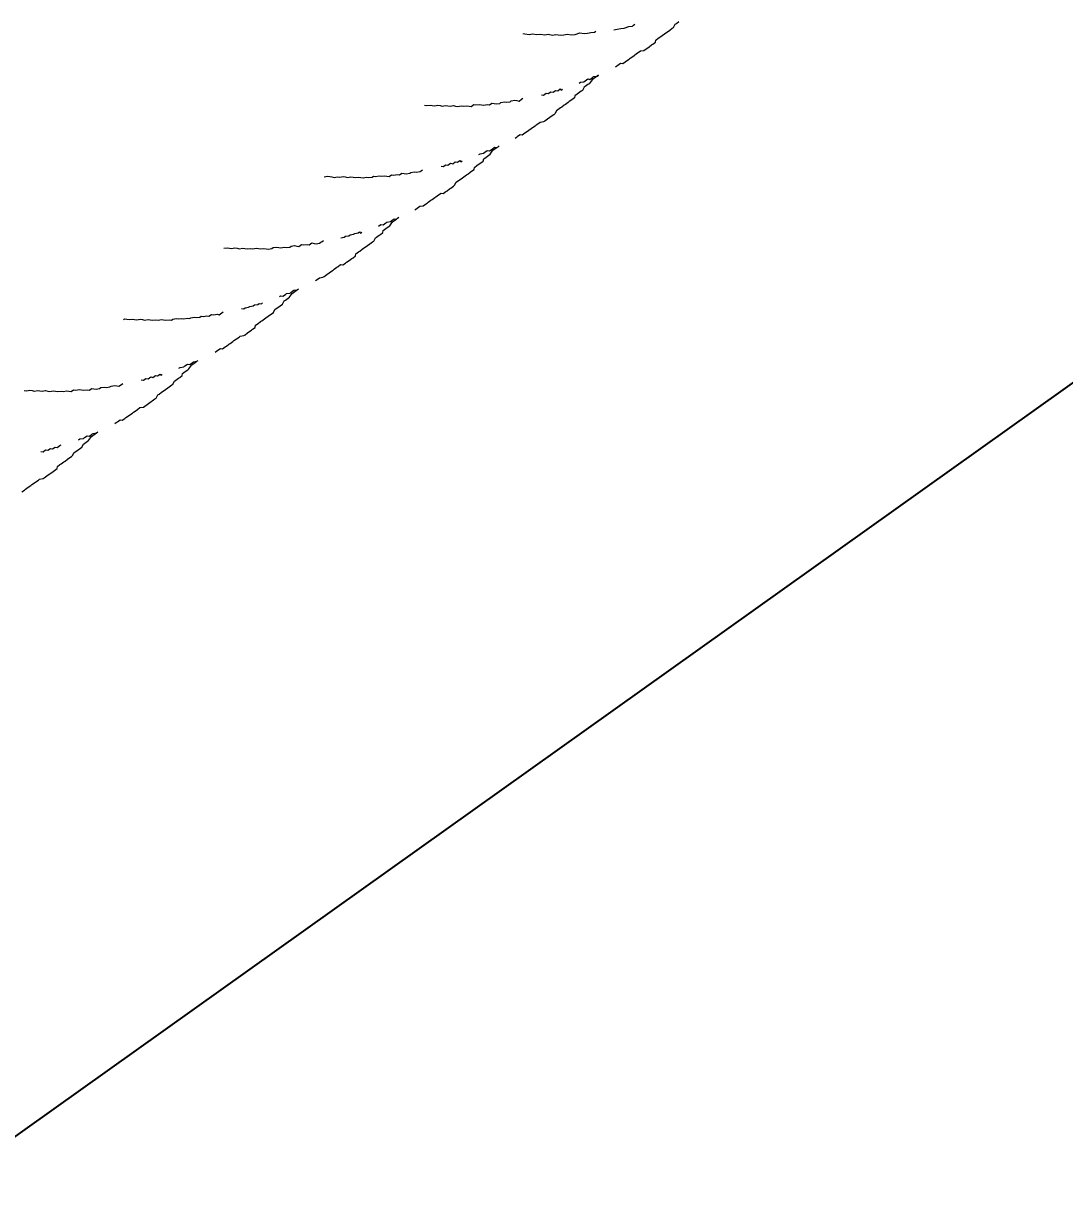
# Model space of a CAD drawing. Header units: feet. Extents: x 2321988 to 2329858, y 6722724 to 6730499.
# Drawn here: x 2326051.783 to 2326052.325, y 6726869.206 to 6726869.814 of the extents above; entities that cross this region are included whole.
import ezdxf

# ---------------------------------------------------------------- set-up
doc = ezdxf.new("R2010")
doc.units = ezdxf.units.FT
doc.header["$MEASUREMENT"] = 0
doc.header["$PDSIZE"] = 5
doc.layers.add('BESS Dimensions', color=3, linetype='Continuous')
doc.layers.add('C-BESS-EQUIPMENT', color=255, linetype='Continuous')
doc.styles.add('TG_DIMS', font='arial.ttf')
doc.dimstyles.new('TG-PROPOSED-ANNO', dxfattribs={"dimtxt": 0.1, "dimasz": 0.1, "dimexe": 0.05, "dimexo": 0.05, "dimgap": 0.02, "dimtad": 0, "dimtih": 1, "dimtoh": 1, "dimdsep": 46, "dimtxsty": 'TG_DIMS', "dimcen": 0, "dimclrd": 256, "dimclre": 256, "dimclrt": 256, "dimaunit": 1, "dimadec": 6, "dimazin": 2, "dimtfac": 1, "dimtofl": 0, "dimtmove": 1, "dimatfit": 3, "dimfxl": 1, "dimtolj": 1, "dimtzin": 0, "dimarcsym": 0})

# ---------------------------------------------------------------- blocks, each defined once
blk = doc.blocks.new('Midpoint Site Plan$0$P1730-01-0001')
at = {"color": 0, "linetype": 'ByBlock', "lineweight": -2}
blk.add_line((6.806, 34.9978), (39.37, 34.9978), dxfattribs=at)
blk = doc.blocks.new('Midpoint Site Plan$0$A$C71e53a02')
at = {"lineweight": 9}
for points in [[(10.3099, -1.525), (10.3099, -1.5445), (10.3197, -1.564), (10.3294, -1.5835), (10.3294, -1.603), (10.3391, -1.6225), (10.3391, -1.642), (10.3489, -1.6517), (10.3586, -1.6712), (10.3684, -1.6907), (10.3684, -1.7102), (10.3684, -1.7199), (10.3781, -1.7199)], [(10.4171, -1.8271), (10.4171, -1.8369), (10.4268, -1.8564), (10.4366, -1.8759), (10.4366, -1.8953), (10.4463, -1.9148), (10.4561, -1.9246), (10.4658, -1.9441), (10.4756, -1.9441)], [(10.5145, -2.061), (10.5145, -2.0708), (10.5243, -2.0805), (10.534, -2.1), (10.5438, -2.1195), (10.5535, -2.139), (10.5633, -2.1487), (10.573, -2.1682), (10.5828, -2.1682)], [(11.2844, -2.061), (11.2844, -2.0708), (11.2941, -2.0805), (11.3039, -2.1), (11.3136, -2.1195), (11.3234, -2.139), (11.3234, -2.1487), (11.3331, -2.1682), (11.3428, -2.1682)], [(9.4134, -2.7724), (9.4231, -2.7821), (9.4329, -2.7919), (9.4426, -2.7919)], [(9.8617, -2.2754), (9.8617, -2.2851), (9.8714, -2.3046), (9.8811, -2.3144), (9.8909, -2.3339), (9.9006, -2.3533), (9.9104, -2.3631), (9.9201, -2.3826), (9.9299, -2.4021), (9.9396, -2.4118), (9.9494, -2.4313), (9.9591, -2.4508), (9.9688, -2.4605), (9.9786, -2.48), (9.9883, -2.4898), (9.9981, -2.5093), (10.0078, -2.5288), (10.0176, -2.5385), (10.0273, -2.558), (10.0371, -2.5677), (10.0468, -2.5872), (10.0565, -2.597), (10.0663, -2.6165), (10.076, -2.6262), (10.0858, -2.6457), (10.0955, -2.6554), (10.1053, -2.6749), (10.115, -2.6847), (10.1248, -2.7042), (10.1345, -2.7139), (10.154, -2.7334), (10.1637, -2.7431), (10.1735, -2.7626), (10.1832, -2.7724), (10.193, -2.7821), (10.2027, -2.7919), (10.2125, -2.7919)], [(10.6217, -2.2754), (10.6315, -2.2851), (10.6412, -2.3046), (10.651, -2.3144), (10.6607, -2.3339), (10.6705, -2.3533), (10.6802, -2.3631), (10.69, -2.3826), (10.69, -2.4021), (10.6997, -2.4118), (10.7094, -2.4313), (10.7192, -2.4508), (10.7289, -2.4605), (10.7387, -2.48), (10.7484, -2.4898), (10.7582, -2.5093), (10.7679, -2.5288), (10.7777, -2.5385), (10.7874, -2.558), (10.8069, -2.5677), (10.8166, -2.5872), (10.8264, -2.597), (10.8361, -2.6165), (10.8459, -2.6262), (10.8556, -2.6457), (10.8654, -2.6554), (10.8751, -2.6749), (10.8848, -2.6847), (10.8946, -2.7042), (10.9043, -2.7139), (10.9141, -2.7334), (10.9238, -2.7431), (10.9433, -2.7626), (10.9531, -2.7724), (10.9628, -2.7821), (10.9628, -2.7919), (10.9726, -2.7919)], [(11.3916, -2.2754), (11.4013, -2.2851), (11.4111, -2.3046), (11.4111, -2.3144), (11.4208, -2.3339), (11.4306, -2.3533), (11.4403, -2.3631), (11.45, -2.3826), (11.4598, -2.4021), (11.4695, -2.4118), (11.4793, -2.4313), (11.489, -2.4508), (11.4988, -2.4605), (11.5085, -2.48), (11.5183, -2.4898), (11.528, -2.5093), (11.5377, -2.5288), (11.5475, -2.5385), (11.5572, -2.558), (11.567, -2.5677), (11.5767, -2.5872), (11.5865, -2.597), (11.5962, -2.6165), (11.606, -2.6262), (11.6254, -2.6457), (11.6352, -2.6554), (11.6449, -2.6749), (11.6547, -2.6847), (11.6644, -2.7042), (11.6742, -2.7139), (11.6839, -2.7334), (11.6937, -2.7431), (11.7034, -2.7626), (11.7131, -2.7724), (11.7326, -2.7821), (11.7326, -2.7919), (11.7424, -2.7919)], [(9.5108, -2.8893), (9.5108, -2.8991), (9.5303, -2.9088), (9.5401, -2.9185), (9.5498, -2.938), (9.5596, -2.9478), (9.5693, -2.9575), (9.5888, -2.977), (9.5985, -2.977), (9.6083, -2.977)], [(10.2807, -2.8893), (10.2807, -2.8991), (10.2904, -2.9088), (10.3099, -2.9185), (10.3197, -2.938), (10.3294, -2.9478), (10.3391, -2.9575), (10.3489, -2.977), (10.3586, -2.977), (10.3684, -2.977)], [(11.0505, -2.8893), (11.0505, -2.8991), (11.0603, -2.9088), (11.07, -2.9185), (11.0895, -2.938), (11.0992, -2.9478), (11.109, -2.9575), (11.1187, -2.977), (11.1285, -2.977), (11.1382, -2.977)], [(11.8106, -2.8893), (11.8203, -2.8991), (11.8301, -2.9088), (11.8398, -2.9185), (11.8496, -2.938), (11.8593, -2.9478), (11.8788, -2.9575), (11.8886, -2.977), (11.8983, -2.977), (11.908, -2.977)], [(12.6292, -2.9478), (12.6486, -2.9575), (12.6584, -2.977), (12.6779, -2.9965), (12.6974, -3.016), (12.7169, -3.0355), (12.7266, -3.0355)], [(9.6765, -3.0745), (9.6765, -3.0745)], [(9.6765, -3.0745), (9.696, -3.0842), (9.7057, -3.0939), (9.7155, -3.1037), (9.7252, -3.1134), (9.7447, -3.1329), (9.7545, -3.1427), (9.7642, -3.1524), (9.774, -3.1524), (9.7837, -3.1524)], [(10.4463, -3.0745), (10.4463, -3.0745)], [(10.4463, -3.0745), (10.4561, -3.0842), (10.4756, -3.0939), (10.4853, -3.1037), (10.4951, -3.1134), (10.5048, -3.1329), (10.5243, -3.1427), (10.534, -3.1524), (10.5438, -3.1524)], [(11.2162, -3.0745), (11.2162, -3.0745)], [(11.2162, -3.0745), (11.2259, -3.0842), (11.2357, -3.0939), (11.2551, -3.1037), (11.2649, -3.1134), (11.2746, -3.1329), (11.2941, -3.1427), (11.3039, -3.1524), (11.3136, -3.1524)], [(11.986, -3.0745), (11.986, -3.0745)], [(11.986, -3.0745), (11.9957, -3.0842), (12.0055, -3.0939), (12.0152, -3.1037), (12.0347, -3.1134), (12.0445, -3.1329), (12.0542, -3.1427), (12.0737, -3.1524), (12.0834, -3.1524)], [(12.8046, -3.1232), (12.8046, -3.1232)], [(12.8046, -3.1232), (12.824, -3.1427), (12.8435, -3.1622), (12.863, -3.1719), (12.8825, -3.1914), (12.902, -3.2109), (12.9215, -3.2206), (12.941, -3.2401), (12.9605, -3.2596), (12.98, -3.2694), (12.9995, -3.2888), (13.0189, -3.2986), (13.0384, -3.3181), (13.0579, -3.3278), (13.0774, -3.3473), (13.0969, -3.3571), (13.1164, -3.3765), (13.1359, -3.3863), (13.1554, -3.396), (13.1749, -3.4155), (13.1943, -3.4253), (13.2236, -3.435), (13.2431, -3.4545), (13.2626, -3.4642), (13.282, -3.474), (13.3015, -3.4837), (13.3113, -3.4837)], [(10.534, -3.1524), (10.534, -3.1524)], [(11.3039, -3.1524), (11.3039, -3.1524)], [(12.0737, -3.1524), (12.0737, -3.1524)], [(9.1016, -3.2401), (9.1016, -3.2401)], [(9.1016, -3.2401), (9.1113, -3.2499), (9.1308, -3.2596), (9.1405, -3.2694), (9.1503, -3.2791), (9.1698, -3.2888), (9.1795, -3.2986), (9.1893, -3.3083), (9.2088, -3.3181), (9.2185, -3.3278), (9.2282, -3.3376), (9.2477, -3.3473), (9.2575, -3.3571), (9.2672, -3.3668), (9.2867, -3.3765), (9.2965, -3.3863), (9.3159, -3.396), (9.3257, -3.4058), (9.3354, -3.4155), (9.3549, -3.4155), (9.3647, -3.4253), (9.3842, -3.435), (9.3939, -3.4448), (9.4037, -3.4545), (9.4231, -3.4642), (9.4329, -3.474), (9.4524, -3.474), (9.4621, -3.4837), (9.4719, -3.4935), (9.4914, -3.5032), (9.5011, -3.5032), (9.5206, -3.513), (9.5303, -3.5227), (9.5498, -3.5325), (9.5596, -3.5325), (9.5791, -3.5422), (9.5888, -3.5519), (9.5985, -3.5617), (9.618, -3.5617), (9.6278, -3.5617)], [(9.8617, -3.2401), (9.8714, -3.2401), (9.8811, -3.2499), (9.8909, -3.2596), (9.9104, -3.2694), (9.9201, -3.2791), (9.9299, -3.2888), (9.9494, -3.2986), (9.9591, -3.3083), (9.9688, -3.3181), (9.9883, -3.3278), (9.9981, -3.3376), (10.0078, -3.3473), (10.0273, -3.3571), (10.0371, -3.3668), (10.0565, -3.3765), (10.0663, -3.3863), (10.076, -3.396), (10.0955, -3.4058), (10.1053, -3.4155), (10.115, -3.4155), (10.1345, -3.4253), (10.1442, -3.435), (10.1637, -3.4448), (10.1735, -3.4545), (10.193, -3.4642), (10.2027, -3.474), (10.2125, -3.474), (10.232, -3.4837), (10.2417, -3.4935), (10.2612, -3.5032), (10.2709, -3.5032), (10.2807, -3.513), (10.3002, -3.5227), (10.3099, -3.5325), (10.3294, -3.5325), (10.3391, -3.5422), (10.3586, -3.5519), (10.3684, -3.5617), (10.3879, -3.5617), (10.3976, -3.5617)], [(10.6315, -3.2401), (10.6315, -3.2401)], [(10.6315, -3.2401), (10.651, -3.2499), (10.6607, -3.2596), (10.6705, -3.2694), (10.69, -3.2791), (10.6997, -3.2888), (10.7094, -3.2986), (10.7289, -3.3083), (10.7387, -3.3181), (10.7484, -3.3278), (10.7679, -3.3376), (10.7777, -3.3473), (10.7971, -3.3571), (10.8069, -3.3668), (10.8166, -3.3765), (10.8361, -3.3863), (10.8459, -3.396), (10.8556, -3.4058), (10.8751, -3.4155), (10.8848, -3.4155), (10.9043, -3.4253), (10.9141, -3.435), (10.9238, -3.4448), (10.9433, -3.4545), (10.9531, -3.4642), (10.9726, -3.474), (10.9823, -3.474), (11.0018, -3.4837), (11.0115, -3.4935), (11.0213, -3.5032), (11.0408, -3.5032), (11.0505, -3.513), (11.07, -3.5227), (11.0797, -3.5325), (11.0992, -3.5325), (11.109, -3.5422), (11.1187, -3.5519), (11.1382, -3.5617), (11.148, -3.5617), (11.1577, -3.5617), (11.1674, -3.5617)], [(11.4013, -3.2401), (11.4013, -3.2401)], [(11.4013, -3.2401), (11.4208, -3.2499), (11.4306, -3.2596), (11.4403, -3.2694), (11.45, -3.2791), (11.4695, -3.2888), (11.4793, -3.2986), (11.4988, -3.3083), (11.5085, -3.3181), (11.5183, -3.3278), (11.5377, -3.3376), (11.5475, -3.3473), (11.5572, -3.3571), (11.5767, -3.3668), (11.5865, -3.3765), (11.5962, -3.3863), (11.6157, -3.396), (11.6254, -3.4058), (11.6449, -3.4155), (11.6547, -3.4155), (11.6644, -3.4253), (11.6839, -3.435), (11.6937, -3.4448), (11.7131, -3.4545), (11.7229, -3.4642), (11.7326, -3.474), (11.7521, -3.474), (11.7619, -3.4837), (11.7814, -3.4935), (11.7911, -3.5032), (11.8106, -3.5032), (11.8203, -3.513), (11.8301, -3.5227), (11.8496, -3.5325), (11.8593, -3.5325), (11.8788, -3.5422), (11.8886, -3.5519), (11.908, -3.5617), (11.9178, -3.5617), (11.9275, -3.5617)], [(12.1712, -3.2401), (12.1712, -3.2401)], [(12.1712, -3.2401), (12.1809, -3.2499), (12.2004, -3.2596), (12.2101, -3.2694), (12.2199, -3.2791), (12.2394, -3.2888), (12.2491, -3.2986), (12.2589, -3.3083), (12.2783, -3.3181), (12.2881, -3.3278), (12.2978, -3.3376), (12.3173, -3.3473), (12.3271, -3.3571), (12.3368, -3.3668), (12.3563, -3.3765), (12.366, -3.3863), (12.3855, -3.396), (12.3953, -3.4058), (12.405, -3.4155), (12.4245, -3.4155), (12.4343, -3.4253), (12.4537, -3.435), (12.4635, -3.4448), (12.4732, -3.4545), (12.4927, -3.4642), (12.5025, -3.474), (12.522, -3.474), (12.5317, -3.4837), (12.5414, -3.4935), (12.5609, -3.5032), (12.5707, -3.5032), (12.5902, -3.513), (12.5999, -3.5227), (12.6194, -3.5325), (12.6292, -3.5325), (12.6486, -3.5422), (12.6584, -3.5519), (12.6681, -3.5617), (12.6876, -3.5617), (12.6974, -3.5617)], [(9.618, -3.5617), (9.618, -3.5617)], [(10.3879, -3.5617), (10.3879, -3.5617)], [(11.9178, -3.5617), (11.9178, -3.5617)], [(12.6876, -3.5617), (12.6876, -3.5617)], [(13.4087, -3.5422), (13.4282, -3.5519), (13.4477, -3.5617), (13.4672, -3.5714), (13.4964, -3.5812), (13.5159, -3.5909), (13.5257, -3.5909), (13.5354, -3.5909)], [(8.9651, -3.6104), (8.9749, -3.6202), (8.9944, -3.6202), (9.0041, -3.6299), (9.0236, -3.6299), (9.0334, -3.6397), (9.0528, -3.6397), (9.0626, -3.6494), (9.0821, -3.6494), (9.0918, -3.6494)], [(9.735, -3.6104), (9.7447, -3.6202), (9.7642, -3.6202), (9.774, -3.6299), (9.7934, -3.6299), (9.8032, -3.6397), (9.8227, -3.6397), (9.8324, -3.6494), (9.8519, -3.6494), (9.8519, -3.6591), (9.8617, -3.6591)], [(10.5048, -3.6104), (10.5145, -3.6202), (10.5243, -3.6202), (10.5438, -3.6299), (10.5535, -3.6299), (10.573, -3.6397), (10.5828, -3.6397), (10.6023, -3.6494), (10.612, -3.6494), (10.6217, -3.6591), (10.6315, -3.6591)], [(11.2649, -3.6104), (11.2844, -3.6202), (11.2941, -3.6202), (11.3136, -3.6299), (11.3234, -3.6299), (11.3428, -3.6397), (11.3526, -3.6397), (11.3721, -3.6494), (11.3818, -3.6494), (11.3818, -3.6591), (11.3916, -3.6591)], [(12.0347, -3.6104), (12.0445, -3.6202), (12.064, -3.6202), (12.0737, -3.6299), (12.0932, -3.6299), (12.1029, -3.6397), (12.1224, -3.6397), (12.1322, -3.6494), (12.1517, -3.6494), (12.1517, -3.6591), (12.1614, -3.6591)], [(12.8046, -3.6104), (12.8143, -3.6202), (12.8338, -3.6202), (12.8435, -3.6299), (12.863, -3.6299), (12.8728, -3.6397), (12.8923, -3.6397), (12.902, -3.6494), (12.9215, -3.6494), (12.9215, -3.6591), (12.9312, -3.6591)], [(8.7215, -3.7468), (8.741, -3.7468), (8.7508, -3.7468), (8.7702, -3.7468), (8.7897, -3.7468), (8.7995, -3.7468), (8.819, -3.7468), (8.8287, -3.7468), (8.8482, -3.7468), (8.8579, -3.7468), (8.8774, -3.7566), (8.8872, -3.7566), (8.9067, -3.7566), (8.9164, -3.7566), (8.9359, -3.7566), (8.9554, -3.7566), (8.9651, -3.7566), (8.9846, -3.7566), (8.9944, -3.7468), (9.0139, -3.7468), (9.0236, -3.7468), (9.0431, -3.7468), (9.0528, -3.7468), (9.0723, -3.7468), (9.0821, -3.7468), (9.1016, -3.7468), (9.1113, -3.7468), (9.1308, -3.7371), (9.1503, -3.7371), (9.16, -3.7371), (9.1795, -3.7371), (9.1893, -3.7371), (9.2088, -3.7274), (9.2185, -3.7274), (9.238, -3.7274), (9.2477, -3.7274), (9.277, -3.7176), (9.3062, -3.7176), (9.3159, -3.7176)], [(9.0821, -3.6494), (9.0821, -3.6494)], [(9.199, -3.6884), (9.2088, -3.6884), (9.2282, -3.6981), (9.238, -3.6981), (9.2575, -3.6981), (9.2672, -3.7079), (9.2867, -3.7079), (9.2965, -3.7079), (9.3159, -3.7176), (9.3257, -3.7176)], [(9.3159, -3.7176), (9.3159, -3.7176)], [(9.4426, -3.7371), (9.4524, -3.7371), (9.4621, -3.7371), (9.4816, -3.7371), (9.4914, -3.7468), (9.5108, -3.7468), (9.5206, -3.7468), (9.5401, -3.7468), (9.5498, -3.7468), (9.5693, -3.7468), (9.5791, -3.7468), (9.5985, -3.7468), (9.6083, -3.7468), (9.6278, -3.7468), (9.6473, -3.7566), (9.657, -3.7566), (9.6765, -3.7566), (9.6862, -3.7566), (9.7057, -3.7566), (9.7155, -3.7566), (9.735, -3.7566), (9.7447, -3.7566), (9.7642, -3.7468), (9.774, -3.7468), (9.7934, -3.7468), (9.8129, -3.7468), (9.8227, -3.7468), (9.8422, -3.7468), (9.8519, -3.7468), (9.8714, -3.7468), (9.8811, -3.7468), (9.9006, -3.7371), (9.9104, -3.7371), (9.9299, -3.7371), (9.9396, -3.7371), (9.9591, -3.7371), (9.9688, -3.7274), (9.9883, -3.7274), (10.0078, -3.7274), (10.0176, -3.7274), (10.0468, -3.7176), (10.076, -3.7176), (10.0858, -3.7176)], [(9.9688, -3.6884), (9.9786, -3.6884), (9.9981, -3.6981), (10.0078, -3.6981), (10.0273, -3.6981), (10.0371, -3.7079), (10.0565, -3.7079), (10.0663, -3.7079), (10.0858, -3.7176), (10.0955, -3.7176)], [(10.0858, -3.7176), (10.0858, -3.7176)], [(10.2125, -3.7371), (10.2222, -3.7371), (10.232, -3.7371), (10.2514, -3.7371), (10.2612, -3.7468), (10.2807, -3.7468), (10.2904, -3.7468), (10.3099, -3.7468), (10.3197, -3.7468), (10.3391, -3.7468), (10.3489, -3.7468), (10.3684, -3.7468), (10.3879, -3.7468), (10.3976, -3.7468), (10.4171, -3.7566), (10.4268, -3.7566), (10.4463, -3.7566), (10.4561, -3.7566), (10.4756, -3.7566), (10.4853, -3.7566), (10.5048, -3.7566), (10.5145, -3.7468), (10.534, -3.7468), (10.5535, -3.7468), (10.5633, -3.7468), (10.5828, -3.7468), (10.5925, -3.7468), (10.612, -3.7468), (10.6217, -3.7468), (10.6412, -3.7468), (10.651, -3.7468), (10.6705, -3.7371), (10.6802, -3.7371), (10.6997, -3.7371), (10.7094, -3.7371), (10.7289, -3.7371), (10.7484, -3.7274), (10.7582, -3.7274), (10.7777, -3.7274), (10.7874, -3.7274), (10.8166, -3.7176), (10.8459, -3.7176), (10.8556, -3.7176)], [(10.7387, -3.6884), (10.7484, -3.6884), (10.7582, -3.6981), (10.7777, -3.6981), (10.7874, -3.6981), (10.8069, -3.7079), (10.8166, -3.7079), (10.8361, -3.7079), (10.8556, -3.7176), (10.8654, -3.7176)], [(10.8556, -3.7176), (10.8556, -3.7176)], [(10.9823, -3.7371), (11.0018, -3.7371), (11.0115, -3.7371), (11.031, -3.7468), (11.0408, -3.7468), (11.0603, -3.7468), (11.0797, -3.7468), (11.0895, -3.7468), (11.109, -3.7468), (11.1187, -3.7468), (11.1382, -3.7468), (11.148, -3.7468), (11.1674, -3.7468), (11.1772, -3.7566), (11.1967, -3.7566), (11.2064, -3.7566), (11.2259, -3.7566), (11.2454, -3.7566), (11.2551, -3.7566), (11.2746, -3.7566), (11.2844, -3.7468), (11.3039, -3.7468), (11.3136, -3.7468), (11.3331, -3.7468), (11.3428, -3.7468), (11.3623, -3.7468), (11.3721, -3.7468), (11.3916, -3.7468), (11.4111, -3.7468), (11.4208, -3.7468), (11.4403, -3.7371), (11.45, -3.7371), (11.4695, -3.7371), (11.4793, -3.7371), (11.4988, -3.7371), (11.5085, -3.7274), (11.528, -3.7274), (11.5377, -3.7274), (11.5572, -3.7274), (11.5865, -3.7176), (11.6157, -3.7176), (11.6254, -3.7176)], [(11.4988, -3.6884), (11.5183, -3.6884), (11.528, -3.6981), (11.5475, -3.6981), (11.5572, -3.6981), (11.5767, -3.7079), (11.5865, -3.7079), (11.606, -3.7079), (11.6157, -3.7176), (11.6254, -3.7176), (11.6352, -3.7176)], [(11.7424, -3.7371), (11.7521, -3.7371), (11.7716, -3.7371), (11.7814, -3.7371), (11.8009, -3.7468), (11.8106, -3.7468), (11.8301, -3.7468), (11.8398, -3.7468), (11.8593, -3.7468), (11.8691, -3.7468), (11.8886, -3.7468), (11.8983, -3.7468), (11.9178, -3.7468), (11.9373, -3.7468), (11.947, -3.7566), (11.9665, -3.7566), (11.9763, -3.7566), (11.9957, -3.7566), (12.0055, -3.7566), (12.025, -3.7566), (12.0347, -3.7566), (12.0542, -3.7468), (12.064, -3.7468), (12.0834, -3.7468), (12.1029, -3.7468), (12.1127, -3.7468), (12.1322, -3.7468), (12.1419, -3.7468), (12.1614, -3.7468), (12.1712, -3.7468), (12.1906, -3.7468), (12.2004, -3.7371), (12.2199, -3.7371), (12.2296, -3.7371), (12.2491, -3.7371), (12.2686, -3.7371), (12.2783, -3.7274), (12.2978, -3.7274), (12.3076, -3.7274), (12.3271, -3.7274), (12.3563, -3.7176), (12.3855, -3.7176), (12.3953, -3.7176)], [(12.2686, -3.6884), (12.2783, -3.6884), (12.2978, -3.6981), (12.3076, -3.6981), (12.3271, -3.6981), (12.3368, -3.7079), (12.3563, -3.7079), (12.3758, -3.7079), (12.3855, -3.7176), (12.3953, -3.7176), (12.405, -3.7176)], [(13.0384, -3.6884), (13.0482, -3.6884), (13.0677, -3.6981), (13.0774, -3.6981), (13.0969, -3.6981), (13.1066, -3.7079), (13.1261, -3.7079), (13.1359, -3.7079), (13.1554, -3.7176), (13.1651, -3.7176), (13.1554, -3.7176), (13.1164, -3.7176), (13.0872, -3.7274), (13.0774, -3.7274), (13.0579, -3.7274), (13.0482, -3.7274), (13.0287, -3.7371), (13.0189, -3.7371), (12.9995, -3.7371), (12.9897, -3.7371), (12.9702, -3.7371), (12.9605, -3.7468), (12.941, -3.7468), (12.9215, -3.7468), (12.9117, -3.7468), (12.8923, -3.7468), (12.8825, -3.7468), (12.863, -3.7468), (12.8533, -3.7468), (12.8338, -3.7468), (12.824, -3.7468), (12.8046, -3.7566), (12.7948, -3.7566), (12.7753, -3.7566), (12.7656, -3.7566), (12.7461, -3.7566), (12.7266, -3.7566), (12.7169, -3.7566), (12.6974, -3.7468), (12.6876, -3.7468), (12.6681, -3.7468), (12.6584, -3.7468), (12.6389, -3.7468), (12.6292, -3.7468), (12.6097, -3.7468), (12.5999, -3.7468), (12.5804, -3.7468), (12.5609, -3.7468), (12.5512, -3.7371), (12.5317, -3.7371), (12.522, -3.7371), (12.5122, -3.7371)], [(13.1554, -3.7176), (13.1554, -3.7176)], [(13.282, -3.7371), (13.2918, -3.7371), (13.3015, -3.7371), (13.321, -3.7371), (13.3308, -3.7468), (13.3503, -3.7468), (13.36, -3.7468), (13.3795, -3.7468), (13.3892, -3.7468), (13.4087, -3.7468), (13.4185, -3.7468), (13.438, -3.7468), (13.4575, -3.7468), (13.4672, -3.7468), (13.4867, -3.7566), (13.4964, -3.7566), (13.5159, -3.7566), (13.5257, -3.7566), (13.5452, -3.7566), (13.5549, -3.7566), (13.5744, -3.7566), (13.5841, -3.7468), (13.6036, -3.7468), (13.6231, -3.7468), (13.6329, -3.7468), (13.6523, -3.7468), (13.6621, -3.7468), (13.6816, -3.7468), (13.6913, -3.7468), (13.7108, -3.7468), (13.7206, -3.7468), (13.74, -3.7371), (13.7498, -3.7371), (13.7693, -3.7371)], [(10.9823, -3.7371), (10.9823, -3.7371)]]:
    blk.add_lwpolyline(points, dxfattribs=at)
blk = doc.blocks.new('*U57')
at = {"layer": 'C-BESS-EQUIPMENT'}
blk.add_lwpolyline([(195, -39), (195, 39), (273, 39), (273, -39)], close=True, dxfattribs=at)
at = {"layer": 'C-BESS-EQUIPMENT', "rotation": 90}
for name, p in [('Midpoint Site Plan$0$P1730-01-0001', (234, 0)), ('Midpoint Site Plan$0$A$C71e53a02', (192, 4))]:
    blk.add_blockref(name, p, dxfattribs=at)
blk.add_wipeout([(152, -67.5), (152, 67.5), (160, 67.5), (160, -67.5)]).dxf.layer = 'C-BESS-EQUIPMENT'
blk.add_wipeout([(163.5, -4), (163.5, 4), (304.5, 4), (304.5, -4)]).dxf.layer = 'C-BESS-EQUIPMENT'
blk = doc.blocks.new('*D110')
at = {"layer": 'BESS Dimensions', "lineweight": -2, "transparency": 16777216}
for p, q in [((2325959.34189, 6726878.57879), (2325907.90665, 6726841.93239)), ((2325917.78142, 6726836.6894), (2325957.7158, 6726780.63931)), ((2326007.72205, 6726710.45279), (2325967.78767, 6726766.50288)), ((2326060.88777, 6726736.05358), (2326009.45252, 6726699.40718))]:
    blk.add_line(p, q, dxfattribs=at)
at = {"layer": 'BESS Dimensions', "transparency": 16777216}
for points in [[(2325919.13881, 6726837.65651), (2325916.42404, 6726835.7223), (2325911.9788, 6726844.8337)], [(2326009.07944, 6726711.41989), (2326006.36467, 6726709.48568), (2326013.52467, 6726702.30849)]]:
    blk.add_solid(points, dxfattribs=at)
at = {"layer": 'Defpoints', "color": 0, "transparency": 16777216}
for p in [(2325963.41404, 6726881.48011), (2326064.95991, 6726738.95489), (2326013.52467, 6726702.30849)]:
    blk.add_point(p, dxfattribs=at)
at = {"layer": 'BESS Dimensions', "transparency": 16777216, "insert": (2325962.75174, 6726773.5711), "char_height": 10, "attachment_point": 5, "style": 'TG_DIMS'}
blk.add_mtext("\\A1;175'", dxfattribs=at)

msp = doc.modelspace()

# ---------------------------------------------------------------- block references
at = {"layer": 'C-BESS-EQUIPMENT', "xscale": 0.08333333333333331, "yscale": 0.08333333333333331, "zscale": 0.08333333333333331, "rotation": 305.4689808292026}
msp.add_blockref('*U57', (2326041.45315, 6726882.2405), dxfattribs=at)

# ---------------------------------------------------------------- next in the draw order: wipeouts: each hides what was drawn before it
msp.add_wipeout([(2326051.79366, 6726866.00368), (2326057.70897, 6726870.23265), (2326058.02932, 6726869.78302), (2326052.11401, 6726865.55404)]).dxf.layer = 'C-BESS-EQUIPMENT'

# ---------------------------------------------------------------- next in the draw order: wipeouts: each hides what was drawn before it
msp.add_wipeout([(2326046.50502, 6726866.53313), (2326055.67805, 6726873.08316), (2326055.99841, 6726872.63352), (2326046.82537, 6726866.0835)]).dxf.layer = 'C-BESS-EQUIPMENT'

# ---------------------------------------------------------------- next in the draw order: wipeouts: each hides what was drawn before it
msp.add_wipeout([(2326044.1544, 6726887.54167), (2326077.85795, 6726840.23687), (2326077.40832, 6726839.91652), (2326043.70467, 6726887.22144)]).dxf.layer = 'C-BESS-EQUIPMENT'

# ---------------------------------------------------------------- next in the draw order: wipeouts: each hides what was drawn before it
msp.add_wipeout([(2326040.08225, 6726884.64036), (2326073.7858, 6726837.33556), (2326073.33617, 6726837.01521), (2326039.63253, 6726884.32013)]).dxf.layer = 'C-BESS-EQUIPMENT'

# ---------------------------------------------------------------- next in the draw order: wipeouts: each hides what was drawn before it
msp.add_wipeout([(2326036.0101, 6726881.73905), (2326069.71366, 6726834.43425), (2326069.26402, 6726834.1139), (2326035.56038, 6726881.41882)]).dxf.layer = 'C-BESS-EQUIPMENT'

# ---------------------------------------------------------------- next in the draw order: dimensions: what is measured, and where the dimension line sits
at = {"layer": 'BESS Dimensions'}
dim = msp.add_aligned_dim(p1=(2325963.41404, 6726881.48011), p2=(2326064.95991, 6726738.95489), distance=-63.15491, dimstyle='TG-PROPOSED-ANNO', override={"dimscale": 50, "dimpost": "'"}, dxfattribs=at)
dim.commit()
dim.dimension.update_dxf_attribs({"geometry": '*D110', "text_midpoint": (2325962.75174, 6726773.5711)})

doc.saveas('drawing.dxf')
